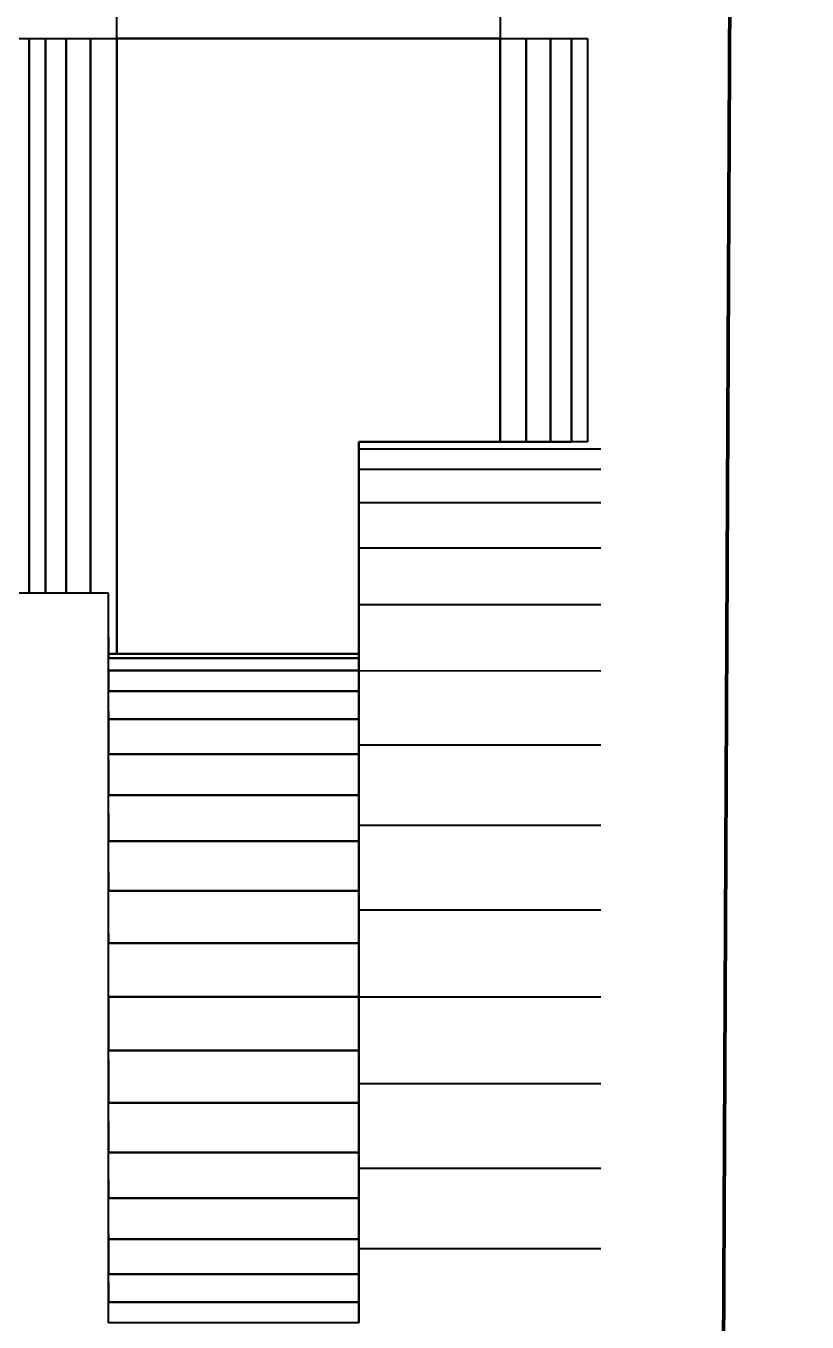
# Model space of a CAD drawing. Header units: millimetres. Extents: x 103208 to 171806, y -164 to 10038.
# Drawn here: x 108080.32 to 108085.28, y 7098.34 to 7106.56 of the extents above; entities that cross this region are included whole.
import ezdxf

# ---------------------------------------------------------------- set-up
doc = ezdxf.new("R2010")
doc.units = ezdxf.units.MM
doc.layers.add('Parede Baixa', color=5, linetype='Continuous', lineweight=50)
doc.layers.add('Piso', color=55, linetype='Continuous')
doc.styles.add('Valéria', font='romantic.ttf', dxfattribs={"height": 10})
doc.dimstyles.new('Cota - 50', dxfattribs={"dimtxt": 10, "dimasz": 5, "dimexe": 10, "dimexo": 20, "dimgap": 5, "dimtad": 1, "dimtxsty": 'Valéria', "dimblk": 'DOT', "dimcen": 0, "dimclrd": 12, "dimclre": 12, "dimclrt": 2, "dimazin": 2, "dimtfac": 1, "dimtix": 1, "dimtmove": 0, "dimatfit": 3, "dimldrblk": 'DOT', "dimfxl": 1, "dimarcsym": 0})

# ---------------------------------------------------------------- blocks, each defined once
blk = doc.blocks.new('_Dot')
at = {"color": 0, "linetype": 'ByBlock', "lineweight": -2}
blk.add_line((-0.5, 0), (-1, 0), dxfattribs=at)
at = {"color": 0, "linetype": 'ByBlock', "const_width": 0.5}
blk.add_lwpolyline([(-0.25, 0, 1), (0.25, 0, 1)], format="xyb", close=True, dxfattribs=at)
blk = doc.blocks.new('*D1238')
at = {"color": 12, "lineweight": -2, "transparency": 16777216}
for p, q in [((108065.2779, 7209.3974), (108036.3422, 7209.3974)), ((108046.3422, 7204.3974), (108046.3422, 6999.2137)), ((108064.2522, 6994.2137), (108036.3422, 6994.2137))]:
    blk.add_line(p, q, dxfattribs=at)
at = {"layer": 'Defpoints', "color": 0, "transparency": 16777216}
for p in [(108085.2779, 7209.3974, 9825), (108046.3422, 6994.2137), (108084.2522, 6994.2137, 9825)]:
    blk.add_point(p, dxfattribs=at)
at = {"color": 12, "lineweight": -2, "transparency": 16777216, "xscale": 5, "yscale": 5, "zscale": 5}
for p, rotation in [((108046.3422, 7209.3974), 90), ((108046.3422, 6994.2137), 270)]:
    blk.add_blockref('_Dot', p, dxfattribs=dict(at, rotation=rotation))
at = {"color": 2, "transparency": 16777216, "insert": (108036.2386, 7101.8056), "char_height": 10, "attachment_point": 5, "rotation": 90, "style": 'Valéria'}
blk.add_mtext('218', dxfattribs=at)

msp = doc.modelspace()

# ---------------------------------------------------------------- hatches: boundary and pattern name
at = {"layer": 'Piso'}
h = msp.add_hatch(dxfattribs=at)
h.set_pattern_fill('ANSI37', color=256, scale=13.333333, angle=-45)
h.set_pattern_definition([(360, (-5584.31, 0), (3e-14, 42.333333), []), (90, (-5584.31, 0), (-42.333333, 3e-14), [])])
edge = h.paths.add_edge_path()
edge.add_line((108084.8966, 7129.39833), (107924.89842, 7130.08033))
edge.add_line((107924.89842, 7130.08033), (107924.25445, 6994.97631))
edge.add_line((107924.25445, 6994.97631), (107926.75395, 6994.97631))
edge.add_line((107926.75395, 6994.97631), (107926.75395, 6996.92865))
edge.add_line((107926.75395, 6996.92865), (107936.75395, 6996.92865))
edge.add_line((107936.75395, 6996.92865), (107936.75395, 7067.42865))
edge.add_line((107936.75395, 7067.42865), (107933.25395, 7067.42865))
edge.add_line((107933.25395, 7067.42865), (107933.25395, 7064.92865))
edge.add_line((107933.25395, 7064.92865), (107929.14173, 7063.85369))
edge.add_line((107929.14173, 7063.85369), (107927.36052, 7065.80268))
edge.add_line((107927.36052, 7065.80268), (107927.36052, 7069.02276))
edge.add_line((107927.36052, 7069.02276), (107927.36052, 7071.81921))
edge.add_line((107927.36052, 7071.81921), (107930.25395, 7072.42865))
edge.add_line((107930.25395, 7072.42865), (107934.13124, 7073.24532))
edge.add_line((107934.13124, 7073.24532), (107933.25395, 7070.67865))
edge.add_line((107933.25395, 7070.67865), (107936.75395, 7069.92865))
edge.add_line((107936.75395, 7069.92865), (107936.75395, 7073.92865))
edge.add_line((107936.75395, 7073.92865), (107939.75395, 7073.92865))
edge.add_line((107939.75395, 7073.92865), (107939.75395, 7069.92865))
edge.add_line((107939.75395, 7069.92865), (107943.25395, 7069.92865))
edge.add_line((107943.25395, 7069.92865), (107943.25395, 7073.85108))
edge.add_line((107943.25395, 7073.85108), (107946.75395, 7071.92865))
edge.add_line((107946.75395, 7071.92865), (107950.26179, 7071.92865))
edge.add_line((107950.26179, 7071.92865), (107950.26179, 7069.10749))
edge.add_line((107950.26179, 7069.10749), (107950.26179, 7067.32795))
edge.add_line((107950.26179, 7067.32795), (107948.48059, 7065.2095))
edge.add_line((107948.48059, 7065.2095), (107946.25395, 7064.92865))
edge.add_line((107946.25395, 7064.92865), (107942.10223, 7064.40497))
edge.add_line((107942.10223, 7064.40497), (107943.25395, 7067.42865))
edge.add_line((107943.25395, 7067.42865), (107939.75395, 7067.42865))
edge.add_line((107939.75395, 7067.42865), (107939.75395, 6994.92865))
edge.add_line((107939.75395, 6994.92865), (107936.75395, 6994.92865))
edge.add_line((107936.75395, 6994.92865), (107936.75395, 6991.92865))
edge.add_line((107936.75395, 6991.92865), (108018.75552, 6991.92865))
edge.add_line((108018.75552, 6991.92865), (108018.75552, 6996.87278))
edge.add_line((108018.75552, 6996.87278), (108028.75552, 6996.87278))
edge.add_line((108028.75552, 6996.87278), (108028.74411, 6994.47826))
edge.add_line((108028.74411, 6994.47826), (108031.9396, 6994.46303))
edge.add_line((108031.9396, 6994.46303), (108031.82389, 7056.072))
edge.add_line((108031.82389, 7056.072), (108084.5459, 7055.8207))
edge.add_line((108084.5459, 7055.8207), (108084.5459, 7059.89177))
edge.add_line((108084.5459, 7059.89177), (108078.89899, 7059.89177))
edge.add_line((108078.89899, 7059.89177), (108078.89899, 7061.66068))
edge.add_line((108078.89899, 7061.66068), (108076.81213, 7063.46176))
edge.add_line((108076.81213, 7063.46176), (108076.80858, 7083.35224))
edge.add_line((108076.80858, 7083.35224), (108081.84274, 7083.35224))
edge.add_line((108081.84274, 7083.35224), (108078.87261, 7077.44053))
edge.add_line((108078.87261, 7077.44053), (108078.89899, 7064.88647))
edge.add_line((108078.89899, 7064.88647), (108084.58917, 7064.89843))
edge.add_line((108084.58917, 7064.89843), (108084.7244, 7093.27005))
edge.add_line((108084.7244, 7093.27005), (108078.27951, 7093.27005))
edge.add_line((108078.27951, 7093.27005), (108078.27951, 7095.05188))
edge.add_line((108078.27951, 7095.05188), (108075.13814, 7097.84369))
edge.add_line((108075.13814, 7097.84369), (108075.13814, 7077.05692))
edge.add_line((108075.13814, 7077.05692), (108006.10066, 7076.97037))
edge.add_line((108006.10066, 7076.97037), (108003.79439, 7086.46209))
edge.add_line((108003.79439, 7086.46209), (108003.79439, 7118.71122))
edge.add_line((108003.79439, 7118.71122), (108006.78581, 7121.2277))
edge.add_line((108006.78581, 7121.2277), (108016.14799, 7125.79033))
edge.add_line((108016.14799, 7125.79033), (108037.61242, 7125.79033))
edge.add_line((108037.61242, 7125.79033), (108075.13814, 7123.75046))
edge.add_line((108075.13814, 7123.75046), (108075.13814, 7102.96369))
edge.add_line((108075.13814, 7102.96369), (108077.79305, 7105.38508))
edge.add_line((108077.79305, 7105.38508), (108077.81368, 7107.12369))
edge.add_line((108077.81368, 7107.12369), (108084.79043, 7107.12369))
edge.add_line((108084.79043, 7107.12369), (108084.88538, 7129.39838))

# ---------------------------------------------------------------- linework, layer by layer
at = {"layer": 'Parede Baixa'}
msp.add_line((108084.25225, 6994.21368, 9825), (108085.27792, 7209.39742, 9825), dxfattribs=at)
at = {"layer": 'Piso'}
for p, q in [((108082.43414, 7103.92369), (108082.43414, 7103.88035)), ((108083.33014, 7103.92369), (108082.43414, 7103.92369)), ((108083.49578, 7103.92369), (108083.33014, 7103.92369)), ((108083.65014, 7103.92369), (108083.49578, 7103.92369)), ((108083.78269, 7103.92369), (108083.65014, 7103.92369)), ((108082.43414, 7103.88035), (108082.43414, 7103.75141)), ((108082.43414, 7103.75141), (108082.43414, 7103.54003)), ((108082.43414, 7103.54003), (108082.43414, 7103.25143)), ((108082.43414, 7103.25143), (108082.43414, 7102.8927)), ((108080.34388, 7102.96369), (108080.27995, 7102.96369)), ((108080.44559, 7102.96369), (108080.34388, 7102.96369)), ((108080.57814, 7102.96369), (108080.44559, 7102.96369)), ((108080.7325, 7102.96369), (108080.57814, 7102.96369)), ((108080.84694, 7102.96369), (108080.7325, 7102.96369)), ((108080.84694, 7102.93217), (108080.84694, 7102.96369)), ((108080.84694, 7102.83839), (108080.84694, 7102.93217)), ((108080.84694, 7102.68466), (108080.84694, 7102.83839)), ((108082.43414, 7102.8927), (108082.43414, 7102.57969)), ((108080.84694, 7102.57969), (108080.84694, 7102.68466)), ((108080.89814, 7102.57969), (108080.84694, 7102.57969)), ((108080.84694, 7102.5529), (108080.84694, 7102.57969)), ((108080.84694, 7102.47319), (108080.84694, 7102.5529)), ((108082.43414, 7102.57969), (108080.89814, 7102.57969)), ((108082.43414, 7102.57969), (108082.43414, 7102.5529)), ((108082.43414, 7102.5529), (108082.43414, 7102.47319)), ((108080.84694, 7102.34252), (108080.84694, 7102.47319)), ((108082.43414, 7102.47319), (108082.43414, 7102.34252)), ((108080.84694, 7102.21388), (108080.84694, 7102.34252)), ((108082.43414, 7102.34252), (108082.43414, 7102.16411)), ((108080.84694, 7102.16411), (108080.84694, 7102.21388)), ((108080.84694, 7101.94235), (108080.84694, 7102.16411)), ((108082.43414, 7102.16411), (108082.43414, 7102.00173)), ((108080.84694, 7101.90842), (108080.84694, 7101.94235)), ((108082.43414, 7102.00173), (108082.43414, 7101.94235)), ((108082.43414, 7101.94235), (108082.43414, 7101.68271)), ((108080.84694, 7101.68271), (108080.84694, 7101.90842)), ((108080.84694, 7101.5659), (108080.84694, 7101.68271)), ((108082.43414, 7101.68271), (108082.43414, 7101.49143)), ((108080.84694, 7101.39157), (108080.84694, 7101.5659)), ((108082.43414, 7101.49143), (108082.43414, 7101.39157)), ((108080.84694, 7101.19477), (108080.84694, 7101.39157)), ((108082.43414, 7101.39157), (108082.43414, 7101.07611)), ((108080.84694, 7101.07611), (108080.84694, 7101.19477)), ((108080.84694, 7100.80416), (108080.84694, 7101.07611)), ((108082.43414, 7101.07611), (108082.43414, 7100.95434)), ((108082.43414, 7100.95434), (108082.43414, 7100.74409)), ((108080.84694, 7100.74409), (108080.84694, 7100.80416)), ((108080.84694, 7100.40369), (108080.84694, 7100.74409)), ((108082.43414, 7100.74409), (108082.43414, 7100.40369)), ((108080.84694, 7100.06329), (108080.84694, 7100.40369)), ((108082.43414, 7100.40369), (108082.43414, 7100.06329)), ((108080.84694, 7100.00322), (108080.84694, 7100.06329)), ((108082.43414, 7100.06329), (108082.43414, 7099.85304)), ((108080.84694, 7099.73127), (108080.84694, 7100.00322)), ((108082.43414, 7099.85304), (108082.43414, 7099.73127)), ((108080.84694, 7099.6126), (108080.84694, 7099.73127)), ((108082.43414, 7099.73127), (108082.43414, 7099.4158)), ((108080.84694, 7099.4158), (108080.84694, 7099.6126)), ((108080.84694, 7099.24147), (108080.84694, 7099.4158)), ((108082.43414, 7099.4158), (108082.43414, 7099.31595)), ((108082.43414, 7099.31595), (108082.43414, 7099.12467)), ((108080.84694, 7099.12467), (108080.84694, 7099.24147)), ((108080.84694, 7098.89896), (108080.84694, 7099.12467)), ((108082.43414, 7099.12467), (108082.43414, 7098.86502)), ((108080.84694, 7098.86502), (108080.84694, 7098.89896)), ((108080.84694, 7098.64327), (108080.84694, 7098.86502)), ((108082.43414, 7098.86502), (108082.43414, 7098.80564)), ((108082.43414, 7098.80564), (108082.43414, 7098.64327)), ((108080.84694, 7098.59349), (108080.84694, 7098.64327)), ((108082.43414, 7098.64327), (108082.43414, 7098.46486)), ((108080.84694, 7098.46486), (108080.84694, 7098.59349)), ((108080.84694, 7098.33419), (108080.84694, 7098.46486)), ((108082.43414, 7098.46486), (108082.43414, 7098.33419))]:
    msp.add_line(p, q, dxfattribs=at)
for points, invisible_edges in [([(108083.33014, 7106.48369), (108080.89814, 7106.64933), (108083.33014, 7106.64933)], 1), ([(108080.89814, 7106.64933), (108083.33014, 7106.48369), (108080.89814, 7106.48369)], 1), ([(108080.27995, 7102.96369), (108080.34388, 7106.48369), (108080.34388, 7102.96369)], 1), ([(108080.34388, 7106.48369), (108080.27995, 7102.96369), (108080.27995, 7106.48369)], 3), ([(108080.34388, 7102.96369), (108080.44559, 7106.48369), (108080.44559, 7102.96369)], 1), ([(108080.44559, 7106.48369), (108080.34388, 7102.96369), (108080.34388, 7106.48369)], 1), ([(108080.44559, 7102.96369), (108080.57814, 7106.48369), (108080.57814, 7102.96369)], 1), ([(108080.57814, 7106.48369), (108080.44559, 7102.96369), (108080.44559, 7106.48369)], 1), ([(108080.57814, 7102.96369), (108080.7325, 7106.48369), (108080.7325, 7102.96369)], 1), ([(108080.7325, 7106.48369), (108080.57814, 7102.96369), (108080.57814, 7106.48369)], 1), ([(108080.89814, 7106.48369), (108080.84694, 7102.96369), (108080.7325, 7106.48369)], 3), ([(108080.7325, 7106.48369), (108080.84694, 7102.96369), (108080.7325, 7102.96369)], 1), ([(108080.84694, 7102.57969), (108080.89814, 7106.48369), (108080.89814, 7102.57969)], 1), ([(108083.33014, 7106.48369), (108082.43414, 7103.92369), (108080.89814, 7106.48369)], 3), ([(108080.89814, 7106.48369), (108082.43414, 7103.92369), (108080.89814, 7102.57969)], 3), ([(108082.43414, 7103.92369), (108083.33014, 7106.48369), (108083.33014, 7103.92369)], 1), ([(108083.33014, 7103.92369), (108083.49578, 7106.48369), (108083.49578, 7103.92369)], 1), ([(108083.49578, 7106.48369), (108083.33014, 7103.92369), (108083.33014, 7106.48369)], 1), ([(108083.49578, 7103.92369), (108083.65014, 7106.48369), (108083.65014, 7103.92369)], 1), ([(108083.65014, 7106.48369), (108083.49578, 7103.92369), (108083.49578, 7106.48369)], 1), ([(108083.65014, 7103.92369), (108083.78269, 7106.48369), (108083.78269, 7103.92369)], 1), ([(108083.78269, 7106.48369), (108083.65014, 7103.92369), (108083.65014, 7106.48369)], 1), ([(108083.78269, 7103.92369), (108083.8844, 7106.48369), (108083.8844, 7103.92369)], 1), ([(108083.8844, 7106.48369), (108083.78269, 7103.92369), (108083.78269, 7106.48369)], 1), ([(108082.43414, 7103.88035), (108080.89814, 7102.57969), (108082.43414, 7103.92369)], 3), ([(108083.78269, 7103.92369), (108082.43414, 7103.88035), (108083.65014, 7103.92369)], 3), ([(108083.65014, 7103.92369), (108082.43414, 7103.88035), (108083.49578, 7103.92369)], 3), ([(108083.49578, 7103.92369), (108082.43414, 7103.88035), (108083.33014, 7103.92369)], 3), ([(108083.33014, 7103.92369), (108082.43414, 7103.88035), (108082.43414, 7103.92369)], 1), ([(108082.43414, 7103.75141), (108080.89814, 7102.57969), (108082.43414, 7103.88035)], 3), ([(108083.97014, 7103.88035), (108082.43414, 7103.75141), (108082.43414, 7103.88035)], 1), ([(108082.43414, 7103.54003), (108080.89814, 7102.57969), (108082.43414, 7103.75141)], 3), ([(108083.97014, 7103.75141), (108082.43414, 7103.54003), (108082.43414, 7103.75141)], 1), ([(108082.43414, 7103.25143), (108080.89814, 7102.57969), (108082.43414, 7103.54003)], 3), ([(108083.97014, 7103.54003), (108082.43414, 7103.25143), (108082.43414, 7103.54003)], 1), ([(108082.43414, 7102.8927), (108080.89814, 7102.57969), (108082.43414, 7103.25143)], 3), ([(108083.97014, 7103.25143), (108082.43414, 7102.8927), (108082.43414, 7103.25143)], 1), ([(108080.84694, 7102.96369), (108080.84694, 7102.57969), (108080.84694, 7102.68466)], 13), ([(108080.84694, 7102.96369), (108080.84694, 7102.68466), (108080.84694, 7102.83839)], 13), ([(108080.84694, 7102.96369), (108080.84694, 7102.83839), (108080.84694, 7102.93217)], 1), ([(108080.89814, 7102.57969), (108082.43414, 7102.8927), (108082.43414, 7102.57969)], 1), ([(108083.97014, 7102.8927), (108082.43414, 7102.47319), (108082.43414, 7102.8927)], 3), ([(108082.43414, 7102.8927), (108082.43414, 7102.47319), (108082.43414, 7102.5529)], 13), ([(108082.43414, 7102.8927), (108082.43414, 7102.5529), (108082.43414, 7102.57969)], 1), ([(108080.84694, 7102.57969), (108074.31894, 7102.47477), (108080.84694, 7102.68466)], 3), ([(108080.84694, 7102.5529), (108074.31894, 7102.47477), (108080.84694, 7102.57969)], 3), ([(108080.84694, 7102.5529), (108082.43414, 7102.57969), (108082.43414, 7102.5529)], 1), ([(108082.43414, 7102.57969), (108080.84694, 7102.5529), (108080.89814, 7102.57969)], 3), ([(108080.89814, 7102.57969), (108080.84694, 7102.5529), (108080.84694, 7102.57969)], 1), ([(108080.84694, 7102.47319), (108082.43414, 7102.5529), (108082.43414, 7102.47319)], 1), ([(108082.43414, 7102.5529), (108080.84694, 7102.47319), (108080.84694, 7102.5529)], 1), ([(108080.84694, 7102.34252), (108074.31894, 7102.21388), (108080.84694, 7102.47319)], 3), ([(108080.84694, 7102.34252), (108082.43414, 7102.47319), (108082.43414, 7102.34252)], 1), ([(108082.43414, 7102.47319), (108080.84694, 7102.34252), (108080.84694, 7102.47319)], 1), ([(108083.97014, 7102.47269), (108082.43414, 7102.00173), (108082.43414, 7102.47319)], 3), ([(108082.43414, 7102.47319), (108082.43414, 7102.00173), (108082.43414, 7102.16411)], 13), ([(108082.43414, 7102.47319), (108082.43414, 7102.16411), (108082.43414, 7102.34252)], 1), ([(108080.84694, 7102.16411), (108082.43414, 7102.34252), (108082.43414, 7102.16411)], 1), ([(108082.43414, 7102.34252), (108080.84694, 7102.16411), (108080.84694, 7102.34252)], 3), ([(108080.84694, 7102.34252), (108080.84694, 7102.16411), (108080.84694, 7102.21388)], 1), ([(108080.84694, 7102.16411), (108074.31894, 7101.90842), (108080.84694, 7102.21388)], 3), ([(108080.84694, 7101.94235), (108074.31894, 7101.90842), (108080.84694, 7102.16411)], 3), ([(108082.43414, 7102.00173), (108080.84694, 7101.94235), (108082.43414, 7102.16411)], 3), ([(108082.43414, 7102.16411), (108080.84694, 7101.94235), (108080.84694, 7102.16411)], 1), ([(108080.84694, 7101.94235), (108082.43414, 7102.00173), (108082.43414, 7101.94235)], 1), ([(108080.84694, 7101.68271), (108082.43414, 7101.94235), (108082.43414, 7101.68271)], 1), ([(108082.43414, 7101.94235), (108080.84694, 7101.68271), (108080.84694, 7101.94235)], 3), ([(108080.84694, 7101.94235), (108080.84694, 7101.68271), (108080.84694, 7101.90842)], 1), ([(108083.97014, 7102.00173), (108082.43414, 7101.49143), (108082.43414, 7102.00173)], 3), ([(108082.43414, 7102.00173), (108082.43414, 7101.49143), (108082.43414, 7101.68271)], 13), ([(108082.43414, 7102.00173), (108082.43414, 7101.68271), (108082.43414, 7101.94235)], 1), ([(108080.84694, 7101.68271), (108074.31894, 7101.5659), (108080.84694, 7101.90842)], 3), ([(108082.43414, 7101.49143), (108080.84694, 7101.39157), (108082.43414, 7101.68271)], 3), ([(108082.43414, 7101.68271), (108080.84694, 7101.39157), (108080.84694, 7101.68271)], 3), ([(108080.84694, 7101.68271), (108080.84694, 7101.39157), (108080.84694, 7101.5659)], 1), ([(108080.84694, 7101.39157), (108074.31894, 7101.19477), (108080.84694, 7101.5659)], 3), ([(108080.84694, 7101.39157), (108082.43414, 7101.49143), (108082.43414, 7101.39157)], 1), ([(108083.97014, 7101.49143), (108082.43414, 7100.95434), (108082.43414, 7101.49143)], 3), ([(108082.43414, 7101.49143), (108082.43414, 7100.95434), (108082.43414, 7101.07611)], 13), ([(108082.43414, 7101.49143), (108082.43414, 7101.07611), (108082.43414, 7101.39157)], 1), ([(108080.84694, 7101.07611), (108082.43414, 7101.39157), (108082.43414, 7101.07611)], 1), ([(108082.43414, 7101.39157), (108080.84694, 7101.07611), (108080.84694, 7101.39157)], 3), ([(108080.84694, 7101.39157), (108080.84694, 7101.07611), (108080.84694, 7101.19477)], 1), ([(108080.84694, 7101.07611), (108074.31894, 7100.80416), (108080.84694, 7101.19477)], 3), ([(108082.43414, 7100.95434), (108080.84694, 7100.74409), (108082.43414, 7101.07611)], 3), ([(108082.43414, 7101.07611), (108080.84694, 7100.74409), (108080.84694, 7101.07611)], 3), ([(108080.84694, 7101.07611), (108080.84694, 7100.74409), (108080.84694, 7100.80416)], 1), ([(108080.84694, 7100.74409), (108082.43414, 7100.95434), (108082.43414, 7100.74409)], 1), ([(108083.97014, 7100.95434), (108082.43414, 7100.40369), (108082.43414, 7100.95434)], 3), ([(108082.43414, 7100.95434), (108082.43414, 7100.40369), (108082.43414, 7100.74409)], 1), ([(108080.84694, 7100.74409), (108074.31894, 7100.40369), (108080.84694, 7100.80416)], 3), ([(108080.84694, 7100.40369), (108082.43414, 7100.74409), (108082.43414, 7100.40369)], 1), ([(108082.43414, 7100.74409), (108080.84694, 7100.40369), (108080.84694, 7100.74409)], 1), ([(108080.84694, 7100.06329), (108074.31894, 7100.00322), (108080.84694, 7100.40369)], 3), ([(108080.84694, 7100.06329), (108082.43414, 7100.40369), (108082.43414, 7100.06329)], 1), ([(108082.43414, 7100.40369), (108080.84694, 7100.06329), (108080.84694, 7100.40369)], 1), ([(108083.97014, 7100.40369), (108082.43414, 7099.85304), (108082.43414, 7100.40369)], 3), ([(108082.43414, 7100.40369), (108082.43414, 7099.85304), (108082.43414, 7100.06329)], 1), ([(108082.43414, 7099.85304), (108080.84694, 7099.73127), (108082.43414, 7100.06329)], 3), ([(108082.43414, 7100.06329), (108080.84694, 7099.73127), (108080.84694, 7100.06329)], 3), ([(108080.84694, 7100.06329), (108080.84694, 7099.73127), (108080.84694, 7100.00322)], 1), ([(108080.84694, 7099.73127), (108074.31894, 7099.6126), (108080.84694, 7100.00322)], 3), ([(108080.84694, 7099.73127), (108082.43414, 7099.85304), (108082.43414, 7099.73127)], 1), ([(108083.97014, 7099.85304), (108082.43414, 7099.31595), (108082.43414, 7099.85304)], 3), ([(108082.43414, 7099.85304), (108082.43414, 7099.31595), (108082.43414, 7099.4158)], 13), ([(108082.43414, 7099.85304), (108082.43414, 7099.4158), (108082.43414, 7099.73127)], 1), ([(108080.84694, 7099.4158), (108082.43414, 7099.73127), (108082.43414, 7099.4158)], 1), ([(108082.43414, 7099.73127), (108080.84694, 7099.4158), (108080.84694, 7099.73127)], 3), ([(108080.84694, 7099.73127), (108080.84694, 7099.4158), (108080.84694, 7099.6126)], 1), ([(108080.84694, 7099.4158), (108074.31894, 7099.24147), (108080.84694, 7099.6126)], 3), ([(108082.43414, 7099.31595), (108080.84694, 7099.12467), (108082.43414, 7099.4158)], 3), ([(108082.43414, 7099.4158), (108080.84694, 7099.12467), (108080.84694, 7099.4158)], 3), ([(108080.84694, 7099.4158), (108080.84694, 7099.12467), (108080.84694, 7099.24147)], 1), ([(108080.84694, 7099.12467), (108082.43414, 7099.31595), (108082.43414, 7099.12467)], 1), ([(108083.97014, 7099.31595), (108082.43414, 7098.80564), (108082.43414, 7099.31595)], 3), ([(108082.43414, 7099.31595), (108082.43414, 7098.80564), (108082.43414, 7098.86502)], 13), ([(108082.43414, 7099.31595), (108082.43414, 7098.86502), (108082.43414, 7099.12467)], 1), ([(108080.84694, 7099.12467), (108074.31894, 7098.89896), (108080.84694, 7099.24147)], 3), ([(108080.84694, 7098.86502), (108082.43414, 7099.12467), (108082.43414, 7098.86502)], 1), ([(108082.43414, 7099.12467), (108080.84694, 7098.86502), (108080.84694, 7099.12467)], 3), ([(108080.84694, 7099.12467), (108080.84694, 7098.86502), (108080.84694, 7098.89896)], 1), ([(108080.84694, 7098.86502), (108074.31894, 7098.59349), (108080.84694, 7098.89896)], 3), ([(108080.84694, 7098.64327), (108074.31894, 7098.59349), (108080.84694, 7098.86502)], 3), ([(108082.43414, 7098.80564), (108080.84694, 7098.64327), (108082.43414, 7098.86502)], 3), ([(108082.43414, 7098.86502), (108080.84694, 7098.64327), (108080.84694, 7098.86502)], 1), ([(108080.84694, 7098.64327), (108082.43414, 7098.80564), (108082.43414, 7098.64327)], 1), ([(108083.97014, 7098.80564), (108082.43414, 7098.33419), (108082.43414, 7098.80564)], 3), ([(108082.43414, 7098.80564), (108082.43414, 7098.33419), (108082.43414, 7098.46486)], 13), ([(108082.43414, 7098.80564), (108082.43414, 7098.46486), (108082.43414, 7098.64327)], 1), ([(108080.84694, 7098.46486), (108082.43414, 7098.64327), (108082.43414, 7098.46486)], 1), ([(108082.43414, 7098.64327), (108080.84694, 7098.46486), (108080.84694, 7098.64327)], 3), ([(108080.84694, 7098.64327), (108080.84694, 7098.46486), (108080.84694, 7098.59349)], 1), ([(108080.84694, 7098.46486), (108074.31894, 7098.3326), (108080.84694, 7098.59349)], 3), ([(108080.84694, 7098.33419), (108082.43414, 7098.46486), (108082.43414, 7098.33419)], 1), ([(108082.43414, 7098.46486), (108080.84694, 7098.33419), (108080.84694, 7098.46486)], 1)]:
    msp.add_3dface(points, dxfattribs=dict(at, invisible_edges=invisible_edges))

# ---------------------------------------------------------------- dimensions: what is measured, and where the dimension line sits
dim = msp.add_linear_dim(base=(108046.34219, 6994.21368), p1=(108085.27792, 7209.39742, 9825), p2=(108084.25225, 6994.21368, 9825), angle=90, text='218', dimstyle='Cota - 50')
dim.commit()
dim.dimension.update_dxf_attribs({"geometry": '*D1238', "text_midpoint": (108036.23864, 7101.80555)})

doc.saveas('drawing.dxf')
